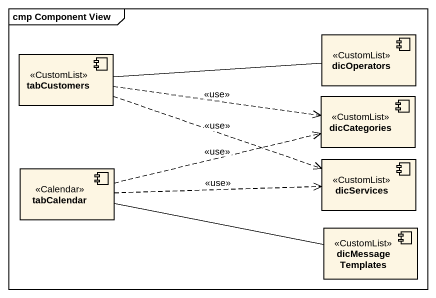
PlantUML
@startuml
mainframe cmp Component View
component dicOperators <<CustomList>>
component tabCustomers <<CustomList>>
component dicCategories <<CustomList>>
component dicServices <<CustomList>>
component tabCalendar <<Calendar>>
component dicMessageTemplates <<CustomList>>
tabCustomers -right- dicOperators
tabCustomers .right.> dicCategories : <<use>>
tabCustomers .right.> dicServices : <<use>>
tabCalendar .right.> dicCategories : <<use>>
tabCalendar .right.> dicServices : <<use>>
tabCalendar -right- dicMessageTemplates
@enduml
